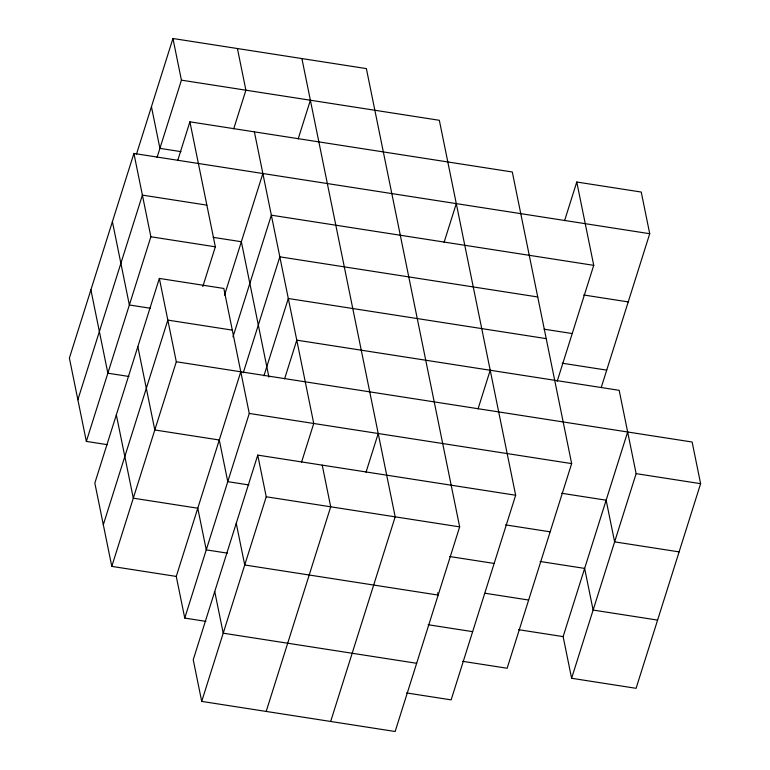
<?xml version="1.0" encoding="UTF-8"?>
<svg xmlns="http://www.w3.org/2000/svg" width="770" height="770" viewBox="0 0 770 770"><rect width="100%" height="100%" fill="white"/><g stroke="black" fill="none" stroke-linecap="round" stroke-linejoin="round"><path stroke-width="1.16" d="M601.341 387.185L649.726 233.714L133.913 153.451L69.387 358.079L86.346 441.403L107.454 444.685M136.386 154.462L172.942 38.5L366.376 68.597L459.661 526.872L395.145 731.5L201.711 701.403L193.231 659.746L257.748 455.108L515.659 495.235L451.143 699.872L406.589 692.942M77.866 399.745L142.392 195.108L206.87 205.147M157.051 157.465L181.422 80.157L172.942 38.5M86.346 441.403L150.872 236.775L133.913 153.451M177.716 160.478L189.901 121.824L512.291 171.989L571.658 463.607L507.141 668.245L462.587 661.315M184.752 618.079L249.268 413.452L223.829 288.461L159.352 278.432L94.835 483.069L111.794 566.383L176.272 576.422L184.752 618.079L205.85 621.361M103.315 524.726L167.831 320.099L232.309 330.128M233.714 128.85L245.899 90.196L237.42 48.529M111.794 566.383L176.311 361.756L159.352 278.432M202.799 286.594L215.35 246.804L189.901 121.824M224.513 295.16L262.859 173.519M232.992 336.817L271.348 215.177L593.728 265.342L557.172 381.294M298.192 138.879L310.377 100.225M176.272 576.422L240.789 371.785M243.262 372.796L279.828 256.833L537.729 296.97M263.927 375.808L288.307 298.5L546.219 338.627M284.602 378.811L296.787 340.157L619.176 390.323L636.135 473.646L571.61 678.274L636.087 688.313L700.613 483.675L692.134 442.019L176.311 361.756M201.711 701.403L266.237 496.775L257.748 455.108M301.561 462.135L313.746 423.481L254.379 131.853M266.189 711.432L330.705 506.804L322.226 465.138M366.039 472.164L378.224 433.51M444.107 242.261L456.292 203.617M330.667 721.471L395.183 516.834L301.898 58.568M478.035 408.909L490.221 370.255M564.583 220.672L576.769 182.018L641.246 192.048L649.726 233.714M571.61 678.274L563.13 636.617L627.656 431.98M181.422 80.157L439.333 120.293L515.659 495.235M181.017 151.651L159.919 148.369L151.44 106.712M213.223 237.352L241.356 241.722L268.922 377.127M583.67 294.987L628.224 301.917M150.872 236.775L215.35 246.804M544.092 329.175L572.226 333.554M562.167 363.199L606.712 370.129M150.468 308.269L129.36 304.987L112.401 221.664M128.956 376.472L107.858 373.19L90.898 289.876M249.268 413.452L571.658 463.607M636.135 473.646L700.613 483.675M561.6 493.262L606.144 500.192L614.624 541.859L679.101 551.888M248.864 484.946L227.766 481.664L219.286 439.997L154.809 429.968L137.84 346.644M505.601 524.89L550.146 531.82M266.237 496.775L459.661 526.872M540.088 561.474L584.642 568.404L593.121 610.061L657.599 620.1M449.603 556.518L494.157 563.447M227.362 553.149L206.254 549.867L197.774 508.21L133.297 498.18L116.337 414.857M485.264 593.285L528.644 600.032M518.585 629.687L563.13 636.617M428.101 624.73L472.645 631.66M416.647 663.288L223.223 633.19L214.734 591.533M576.769 182.018L593.728 265.342M437.687 592.765L438.159 595.075L244.725 564.978L236.246 523.321"/></g></svg>
